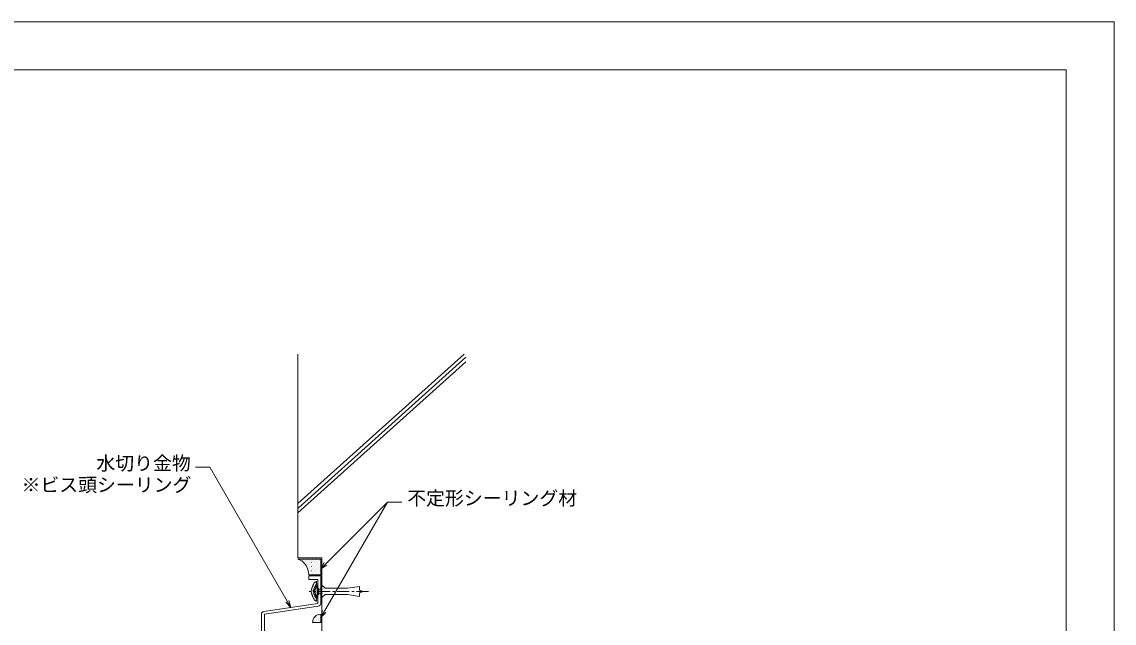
# Model space of a CAD drawing. Units: millimetres, scale not verified. Extents: x -840 to 840, y -594 to 594.
# Drawn here: x -71 to 840, y 93 to 594 of the extents above; entities that cross this region are included whole.
import ezdxf
from ezdxf.enums import TextEntityAlignment as Align

# ---------------------------------------------------------------- set-up
doc = ezdxf.new("R2010")
doc.units = ezdxf.units.MM
doc.header["$LTSCALE"] = 2
doc.linetypes.add('CHAIN1', pattern=[8, 5, -1, 1, -1])
for name, color, linetype, lineweight in [('0-0_輪郭線', 2, 'Continuous', 9), ('0-1_図面枠', 7, 'Continuous', 9), ('0-2_文字', 5, 'Continuous', 9), ('0-6_躯体', 7, 'Continuous', 9), ('0-7_鋼材(受け鋼鈑)', 7, 'Continuous', 9), ('0-8_部材(ﾋﾞｽ類)', 7, 'Continuous', 9), ('0-9_中心線', 2, 'CHAIN1', 9), ('0-E_シーリング(IBｼﾘｺｰﾝ)', 7, 'Continuous', 9), ('0-F_寸法線', 7, 'Continuous', 9)]:
    doc.layers.add(name, color=color, linetype=linetype, lineweight=lineweight)
doc.styles.add('ＭＳ ゴシック', font='')
doc.styles.get('ＭＳ ゴシック').set_extended_font_data('MS Gothic')

msp = doc.modelspace()

# ---------------------------------------------------------------- linework, layer by layer
at = {"layer": '0-0_輪郭線'}
msp.add_lwpolyline([(800, 554), (-800, 554), (-800, -554), (800, -554)], close=True, dxfattribs=at)
at = {"layer": '0-1_図面枠'}
msp.add_lwpolyline([(840, -594), (840, 594), (-840, 594), (-840, -594)], close=True, dxfattribs=at)
at = {"layer": '0-6_躯体'}
for p, q in [((159.365, 147.064), (159.365, 317.064)), ((297.964, 317.064), (159.365, 192.362)), ((299.365, 314.44), (159.365, 188.35)), ((299.365, 310.603), (159.365, 184.59)), ((179.365, -282.936), (179.365, 147.064))]:
    msp.add_line(p, q, dxfattribs=at)
msp.add_lwpolyline([(159.365, 317.064), (159.365, 147.064), (179.365, 147.064)], dxfattribs=at)
at = {"layer": '0-7_鋼材(受け鋼鈑)'}
for p, q in [((130.954, 102.53), (175.823, 109.175)), ((176.276, 106.716), (131.407, 100.071)), ((128.865, 45.2), (128.865, 100.064)), ((131.365, 100.022), (131.365, 45.32))]:
    msp.add_line(p, q, dxfattribs=at)
msp.add_lwpolyline([(175.865, 109.224), (175.865, 129.064), (168.365, 129.064), (168.365, 132.064), (178.365, 132.064), (178.365, 109.182)], dxfattribs=at)
for centre, radius, start, end in [((131.365, 100.064), 2.5, 99.46232, 180), ((175.815, 109.224), 0.05, 279.46232, 0), ((175.865, 109.182), 2.5, 279.46232, 0), ((131.415, 100.022), 0.05, 99.46232, 180)]:
    msp.add_arc(centre, radius, start, end, dxfattribs=at)
at = {"layer": '0-8_部材(ﾋﾞｽ類)'}
for p, q in [((175.865, 119.084), (175.865, 119.144)), ((176.83, 121.096), (179.365, 121.096)), ((176.83, 117.192), (179.365, 117.192))]:
    msp.add_line(p, q, dxfattribs=at)
for points in [[(175.362, 114.059), (175.231, 114.225), (175.092, 114.424), (174.965, 114.63), (174.802, 114.843), (174.7, 115.062), (174.609, 115.287), (174.531, 115.535), (174.464, 115.769), (174.41, 116.006), (174.368, 116.246), (174.195, 116.504), (174.039, 116.77), (173.901, 117.043), (173.781, 117.323), (173.678, 117.61), (173.594, 117.902), (173.528, 118.201), (173.48, 118.504), (173.451, 118.812), (173.442, 119.124), (173.442, 119.144), (173.442, 119.164), (173.451, 119.476), (173.48, 119.784), (173.528, 120.088), (173.594, 120.386), (173.678, 120.679), (173.781, 120.965), (173.901, 121.246), (174.039, 121.519), (174.195, 121.785), (174.368, 122.042), (174.41, 122.282), (174.464, 122.52), (174.531, 122.753), (174.609, 122.982), (174.7, 123.207), (174.802, 123.445), (174.965, 123.658)], [(174.965, 123.658), (175.092, 123.865), (175.231, 124.064), (175.362, 124.23)], [(175.362, 119.144), (175.362, 114.013), (175.364, 113.984), (175.371, 113.956), (175.382, 113.93), (175.396, 113.906), (175.415, 113.885), (175.436, 113.867), (175.459, 113.852), (175.485, 113.841), (175.513, 113.834), (175.543, 113.832), (175.684, 113.832), (175.713, 113.834), (175.741, 113.841), (175.767, 113.852), (175.791, 113.867), (175.812, 113.885), (175.83, 113.906), (175.845, 113.93), (175.856, 113.956), (175.862, 113.984), (175.865, 114.013), (175.865, 119.144), (175.865, 124.275), (175.862, 124.305), (175.856, 124.333), (175.845, 124.359), (175.83, 124.383), (175.812, 124.404), (175.791, 124.422), (175.767, 124.436), (175.741, 124.447), (175.713, 124.454), (175.684, 124.456), (175.543, 124.456), (175.513, 124.454), (175.485, 124.447), (175.459, 124.436), (175.436, 124.422)], [(175.436, 124.422), (175.415, 124.404), (175.397, 124.383), (175.382, 124.359), (175.371, 124.333), (175.364, 124.305), (175.362, 124.275), (175.362, 119.144)], [(175.865, 116.207), (176.83, 117.192), (176.83, 121.096), (175.865, 122.082)]]:
    msp.add_lwpolyline(points, dxfattribs=at)
msp.add_lwpolyline([(179.365, 114.319), (179.365, 123.979), (179.543, 123.979), (182.162, 121.806), (200.67, 121.806), (210.565, 123.278), (210.565, 120.309), (211.017, 120.309), (213.522, 119.149), (211.125, 117.977), (210.565, 117.977), (210.565, 115.021), (200.67, 116.493), (182.162, 116.493), (179.543, 114.319)], close=True, dxfattribs=at)
at = {"layer": '0-9_中心線'}
msp.add_line((218.203, 119.149), (168.761, 119.149), dxfattribs=at)
at = {"layer": '0-E_シーリング(IBｼﾘｺｰﾝ)'}
for p, q in [((159.365, 146.064), (178.365, 146.064)), ((162.848, 145.973), (162.868, 145.973)), ((166.383, 145.973), (166.403, 145.973)), ((169.919, 145.973), (169.939, 145.973)), ((173.454, 145.973), (173.474, 145.973)), ((176.99, 145.973), (177.01, 145.973)), ((178.365, 133.064), (178.365, 146.064)), ((160.638, 145.531), (160.658, 145.531)), ((161.964, 145.089), (161.984, 145.089)), ((163.29, 144.647), (163.31, 144.647)), ((164.173, 145.531), (164.193, 145.531)), ((164.615, 144.205), (164.635, 144.205)), ((165.057, 142.88), (165.077, 142.88)), ((165.499, 145.089), (165.519, 145.089)), ((165.499, 141.554), (165.519, 141.554)), ((165.941, 143.763), (165.961, 143.763)), ((166.383, 142.438), (166.403, 142.438)), ((166.825, 144.647), (166.845, 144.647)), ((166.825, 141.112), (166.845, 141.112)), ((167.267, 143.322), (167.287, 143.322)), ((167.267, 139.786), (167.287, 139.786)), ((167.709, 145.531), (167.729, 145.531)), ((167.709, 141.996), (167.729, 141.996)), ((167.709, 138.46), (167.729, 138.46)), ((168.151, 144.205), (168.171, 144.205)), ((168.151, 140.67), (168.171, 140.67)), ((168.151, 137.134), (168.171, 137.134)), ((168.593, 142.88), (168.613, 142.88)), ((168.593, 139.344), (168.613, 139.344)), ((169.035, 145.089), (169.055, 145.089)), ((169.035, 141.554), (169.055, 141.554)), ((169.035, 138.018), (169.055, 138.018)), ((169.477, 143.763), (169.497, 143.763)), ((169.477, 140.228), (169.497, 140.228)), ((169.477, 136.692), (169.497, 136.692)), ((169.919, 142.438), (169.939, 142.438)), ((169.919, 138.902), (169.939, 138.902)), ((170.361, 144.647), (170.381, 144.647)), ((170.361, 141.112), (170.381, 141.112)), ((170.361, 137.576), (170.381, 137.576)), ((170.803, 143.322), (170.823, 143.322)), ((170.803, 139.786), (170.823, 139.786)), ((171.245, 145.531), (171.265, 145.531)), ((171.245, 141.996), (171.265, 141.996)), ((171.245, 138.46), (171.265, 138.46)), ((171.686, 144.205), (171.706, 144.205)), ((171.686, 140.67), (171.706, 140.67)), ((171.686, 137.134), (171.706, 137.134)), ((172.128, 142.88), (172.148, 142.88)), ((172.128, 139.344), (172.148, 139.344)), ((172.57, 145.089), (172.59, 145.089)), ((172.57, 141.554), (172.59, 141.554)), ((172.57, 138.018), (172.59, 138.018)), ((173.012, 143.763), (173.032, 143.763)), ((173.012, 140.228), (173.032, 140.228)), ((173.012, 136.692), (173.032, 136.692)), ((173.454, 142.438), (173.474, 142.438)), ((173.454, 138.902), (173.474, 138.902)), ((173.896, 144.647), (173.916, 144.647)), ((173.896, 141.112), (173.916, 141.112)), ((173.896, 137.576), (173.916, 137.576)), ((174.338, 143.322), (174.358, 143.322)), ((174.338, 139.786), (174.358, 139.786)), ((174.78, 145.531), (174.8, 145.531)), ((174.78, 141.996), (174.8, 141.996)), ((174.78, 138.46), (174.8, 138.46)), ((175.222, 144.205), (175.242, 144.205)), ((175.222, 140.67), (175.242, 140.67)), ((175.222, 137.134), (175.242, 137.134)), ((175.664, 142.88), (175.684, 142.88)), ((175.664, 139.344), (175.684, 139.344)), ((176.106, 145.089), (176.126, 145.089)), ((176.106, 141.554), (176.126, 141.554)), ((176.106, 138.018), (176.126, 138.018)), ((176.548, 143.763), (176.568, 143.763)), ((176.548, 140.228), (176.568, 140.228)), ((176.548, 136.692), (176.568, 136.692)), ((176.99, 142.438), (177.01, 142.438)), ((176.99, 138.902), (177.01, 138.902)), ((177.432, 144.647), (177.452, 144.647)), ((177.432, 141.112), (177.452, 141.112)), ((177.432, 137.576), (177.452, 137.576)), ((177.874, 143.322), (177.894, 143.322)), ((177.874, 139.786), (177.894, 139.786)), ((178.316, 145.531), (178.336, 145.531)), ((178.316, 141.996), (178.336, 141.996)), ((178.316, 138.46), (178.336, 138.46)), ((168.365, 133.064), (178.365, 133.064)), ((168.593, 135.809), (168.613, 135.809)), ((169.035, 134.483), (169.055, 134.483)), ((169.477, 133.157), (169.497, 133.157)), ((169.919, 135.367), (169.939, 135.367)), ((170.361, 134.041), (170.381, 134.041)), ((170.803, 136.25), (170.823, 136.25)), ((171.245, 134.925), (171.265, 134.925)), ((171.686, 133.599), (171.706, 133.599)), ((172.128, 135.809), (172.148, 135.809)), ((172.57, 134.483), (172.59, 134.483)), ((173.012, 133.157), (173.032, 133.157)), ((173.454, 135.367), (173.474, 135.367)), ((173.896, 134.041), (173.916, 134.041)), ((174.338, 136.25), (174.358, 136.25)), ((174.78, 134.925), (174.8, 134.925)), ((175.222, 133.599), (175.242, 133.599)), ((175.664, 135.809), (175.684, 135.809)), ((176.106, 134.483), (176.126, 134.483)), ((176.548, 133.157), (176.568, 133.157)), ((176.99, 135.367), (177.01, 135.367)), ((177.432, 134.041), (177.452, 134.041)), ((177.874, 136.25), (177.894, 136.25)), ((178.316, 134.925), (178.336, 134.925)), ((170.692, 118.904), (170.712, 118.904)), ((171.024, 120.562), (171.044, 120.562)), ((171.355, 122.219), (171.375, 122.219)), ((171.355, 119.567), (171.375, 119.567)), ((171.686, 121.224), (171.706, 121.224)), ((171.686, 118.573), (171.706, 118.573)), ((172.018, 122.882), (172.038, 122.882)), ((172.018, 120.23), (172.038, 120.23)), ((172.349, 124.539), (172.369, 124.539)), ((172.349, 121.887), (172.369, 121.887)), ((172.349, 119.236), (172.369, 119.236)), ((172.681, 123.545), (172.701, 123.545)), ((172.681, 120.893), (172.701, 120.893)), ((173.012, 125.202), (173.032, 125.202)), ((173.012, 122.55), (173.032, 122.55)), ((173.344, 124.208), (173.364, 124.208)), ((173.675, 125.865), (173.695, 125.865)), ((174.007, 124.87), (174.027, 124.87)), ((174.255, 124.413), (174.418, 124.647)), ((174.338, 126.528), (174.358, 126.528)), ((174.67, 125.533), (174.69, 125.533)), ((174.865, 127.384), (174.865, 125.244)), ((171.024, 117.91), (171.044, 117.91)), ((171.355, 116.916), (171.375, 116.916)), ((171.686, 115.921), (171.706, 115.921)), ((172.018, 117.578), (172.038, 117.578)), ((172.018, 114.927), (172.038, 114.927)), ((172.349, 116.584), (172.369, 116.584)), ((172.349, 113.932), (172.369, 113.932)), ((172.681, 115.59), (172.701, 115.59)), ((172.681, 112.938), (172.701, 112.938)), ((173.012, 114.595), (173.032, 114.595)), ((173.344, 113.601), (173.364, 113.601)), ((173.675, 112.607), (173.695, 112.607)), ((174.007, 111.612), (174.027, 111.612)), ((174.338, 113.27), (174.358, 113.27)), ((174.67, 112.275), (174.69, 112.275)), ((174.865, 113.044), (174.865, 110.905)), ((171.531, 93.182), (178.365, 93.182)), ((172.128, 93.382), (172.148, 93.382)), ((172.57, 95.592), (172.59, 95.592)), ((173.012, 94.266), (173.032, 94.266)), ((173.454, 96.476), (173.474, 96.476)), ((173.896, 95.15), (173.916, 95.15)), ((174.338, 97.36), (174.358, 97.36)), ((174.338, 93.824), (174.358, 93.824)), ((174.78, 96.034), (174.8, 96.034)), ((175.222, 98.243), (175.242, 98.243)), ((175.222, 94.708), (175.242, 94.708)), ((175.664, 96.918), (175.684, 96.918)), ((175.664, 93.382), (175.684, 93.382)), ((176.106, 99.127), (176.126, 99.127)), ((176.106, 95.592), (176.126, 95.592)), ((176.548, 97.802), (176.568, 97.802)), ((176.548, 94.266), (176.568, 94.266)), ((176.99, 96.476), (177.01, 96.476)), ((177.432, 98.685), (177.452, 98.685)), ((177.432, 95.15), (177.452, 95.15)), ((177.874, 97.36), (177.894, 97.36)), ((177.874, 93.824), (177.894, 93.824)), ((178.316, 99.569), (178.336, 99.569)), ((178.316, 96.034), (178.336, 96.034)), ((178.365, 93.182), (178.365, 100.182))]:
    msp.add_line(p, q, dxfattribs=at)
for points in [[(172.656, 112.672), (172.581, 112.779), (172.489, 112.929), (172.223, 113.277), (171.948, 113.864), (171.783, 114.273), (171.657, 114.673), (171.557, 115.023), (171.539, 115.103), (171.404, 115.334), (171.182, 115.772), (170.988, 116.224), (170.822, 116.687), (170.685, 117.161), (170.578, 117.643), (170.502, 118.132), (170.456, 118.626), (170.442, 119.061), (170.441, 119.144), (170.442, 119.228), (170.456, 119.662), (170.502, 120.156), (170.578, 120.645), (170.685, 121.127), (170.822, 121.601), (170.988, 122.064), (171.182, 122.516), (171.404, 122.955), (171.539, 123.186), (171.557, 123.266), (171.667, 123.65), (171.797, 124.03), (171.93, 124.362), (172.194, 124.973), (172.489, 125.36), (172.581, 125.509), (172.656, 125.617)], [(174.418, 113.642), (174.255, 113.876), (174.14, 114.063), (173.942, 114.321), (173.782, 114.663), (173.667, 114.949), (173.573, 115.248), (173.495, 115.52), (173.429, 115.808), (173.419, 115.865), (173.347, 115.973), (173.161, 116.291), (172.995, 116.619), (172.85, 116.957), (172.726, 117.302), (172.624, 117.655), (172.545, 118.015), (172.487, 118.38), (172.453, 118.75), (172.442, 119.103), (172.441, 119.144), (172.442, 119.186), (172.453, 119.538), (172.487, 119.908), (172.545, 120.274), (172.624, 120.633), (172.726, 120.986), (172.85, 121.332), (172.995, 121.669), (173.161, 121.997), (173.347, 122.316), (173.419, 122.423), (173.429, 122.481), (173.495, 122.768), (173.576, 123.052), (173.672, 123.332), (173.777, 123.592), (173.933, 123.955), (174.14, 124.225), (174.255, 124.413)], [(174.865, 127.384), (174.543, 127.305), (174.081, 127.111), (173.661, 126.852), (173.287, 126.531), (172.967, 126.157), (172.707, 125.737), (172.656, 125.617)], [(174.865, 125.244), (174.844, 125.232), (174.705, 125.113), (174.587, 124.974), (174.49, 124.818), (174.418, 124.647), (174.418, 124.647)], [(172.656, 112.672), (172.707, 112.551), (172.967, 112.131), (173.287, 111.757), (173.661, 111.437), (174.081, 111.177), (174.543, 110.983), (174.865, 110.905)], [(174.418, 113.642), (174.418, 113.641), (174.49, 113.47), (174.587, 113.314), (174.705, 113.176), (174.844, 113.057), (174.865, 113.044)]]:
    msp.add_lwpolyline(points, dxfattribs=at)
for centre, radius, start, end in [((154.476, 133.064), 13.889, 0, 69.39031), ((178.534, 93.182), 7.002, 91.38055, 180)]:
    msp.add_arc(centre, radius, start, end, dxfattribs=at)
at = {"layer": '0-F_寸法線'}
for p, q in [((85.856, 222.824), (73.856, 222.824)), ((153.388, 105.853), (85.856, 222.824)), ((178.365, 138.077), (233.948, 193.66))]:
    msp.add_line(p, q, dxfattribs=at)
for points in [[(178.365, 97.386), (233.948, 193.66), (245.948, 193.66)], [(183.561, 141.077), (178.365, 138.077), (181.365, 143.273)], [(149.146, 110.095), (153.388, 105.853), (151.836, 111.648)], [(182.607, 101.629), (178.365, 97.386), (179.918, 103.182)]]:
    msp.add_lwpolyline(points, dxfattribs=at)

# ---------------------------------------------------------------- texts
at = {"layer": '0-2_文字', "color": 7, "style": 'ＭＳ ゴシック'}
for s, p in [('水切り金物', (-8.714, 216.765)), ('※ビス頭シーリング', (-71.138, 198.765)), ('不定形シーリング材', (250.488, 187.601))]:
    msp.add_text(s, height=11.54, dxfattribs=at).set_placement(p, align=Align.BOTTOM_LEFT)

doc.saveas('drawing.dxf')
